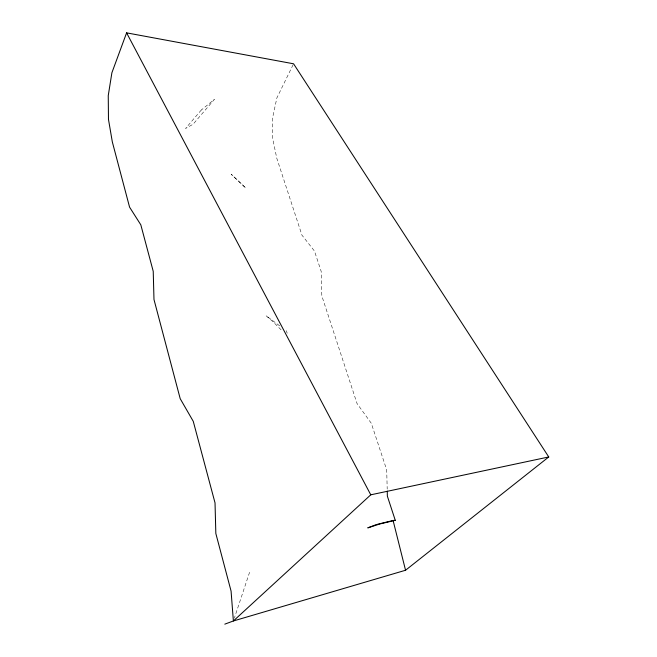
<?xml version="1.0" encoding="UTF-8"?>
<svg xmlns="http://www.w3.org/2000/svg" width="657" height="657" viewBox="0 0 657 657"><rect width="100%" height="100%" fill="white"/><g stroke="black" fill="none" stroke-linecap="round" stroke-linejoin="round"><path stroke-width="0.49" stroke-dasharray="3.29 2.46" d="M249.57 572.288L234.377 618.081M293.121 64.706L276.868 97.942L272.614 117.759L272.663 138.528L276.811 158.329L301.949 235.149L314.473 251.064L321.191 271.431L321.823 295.872L357.063 403.579L371.32 423.313L386.71 469.952L387.195 489.112M279.685 325.856L265.995 315.672L273.041 321.725L281.615 330.356M286.132 330.643L287.24 333.181M201.338 109.982L185.479 128.558L193.084 124.23L214.379 99.421L201.338 109.982M245.266 187.565L231.256 174.269L245.266 187.565"/><path stroke-width="0.99" d="M548.751 456.96L370.77 494.82L233.383 620.972L405.55 570.251L548.751 456.96L293.572 63.795L126.596 32.85L111.895 72.755L108.249 95.602L108.471 119.369L112.331 141.928L129.569 207.136L140.812 224.817L153.229 271.325L153.984 299.51L180.207 398.692L193.265 421.351L215.028 502.901L215.833 533.476L231.075 591.111L233.383 620.972L224.801 624.15M376.486 524.516L367.764 527.875L380.05 523.916L395.259 520.295L387.367 496.175L387.244 491.132M377.455 524.278L392.114 520.73M395.259 520.295L393.091 520.492L405.55 570.251M126.596 32.85L370.77 494.82"/></g></svg>
